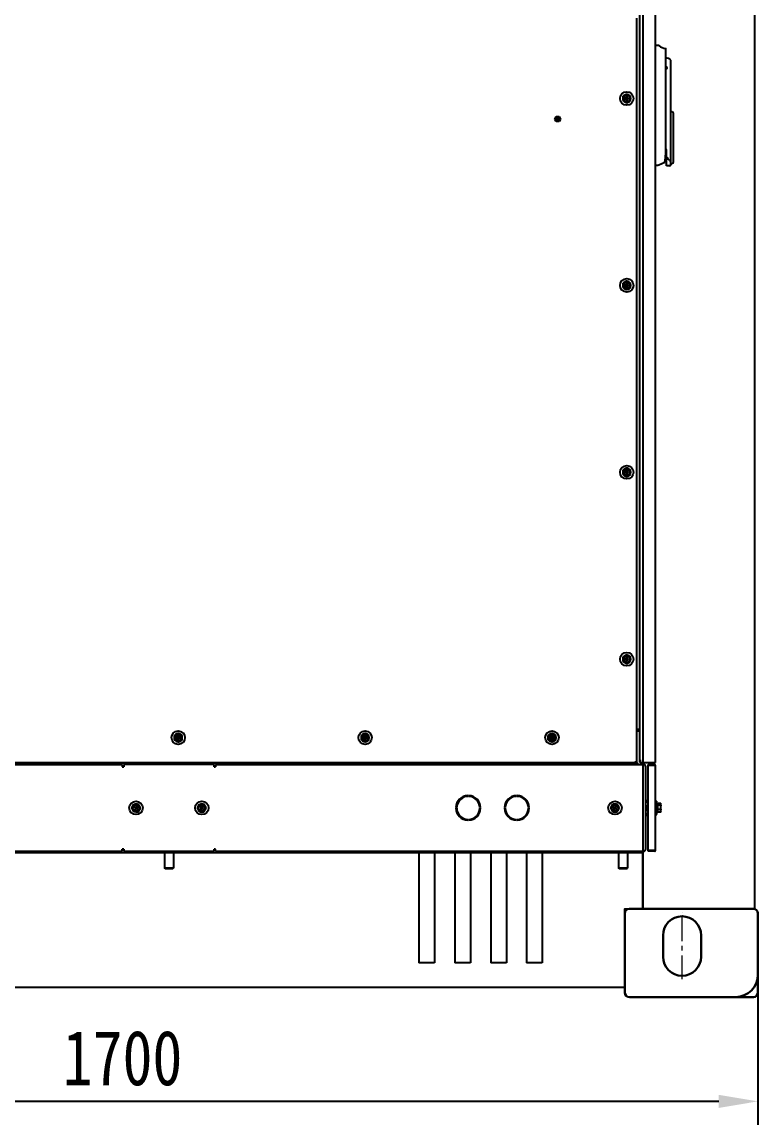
# Model space of a CAD drawing. Header units: millimetres. Extents: x 0 to 87554, y -20854 to 20404.
# Drawn here: x 23835 to 24819, y 13346 to 14821 of the extents above; entities that cross this region are included whole.
import ezdxf

# ---------------------------------------------------------------- set-up
doc = ezdxf.new("R2010")
doc.units = ezdxf.units.MM
doc.linetypes.add('CENTER', pattern=[50.8, 31.75, -6.35, 6.35, -6.35])
doc.layers.get('0').update_dxf_attribs({"lineweight": 15})
doc.layers.get('Defpoints').update_dxf_attribs({"lineweight": 15})
for name, color, linetype in [('2401-00198_NFH-M5-12_0', 7, 'Continuous'), ('2401-00332-S-M12-30HM_0', 7, 'Continuous'), ('2401-01144-S-M6-16HWM_0', 7, 'Continuous'), ('2403-00165_B-M5-1_0', 7, 'Continuous'), ('4212-KH001_041_0', 7, 'Continuous'), ('4212-KH011_041_0', 7, 'Continuous'), ('4212-L0877_0', 7, 'Continuous'), ('4215-12647_0', 7, 'Continuous'), ('4215-12653_3_0', 7, 'Continuous'), ('4215-12657_0', 7, 'Continuous'), ('4215-12661_1_0', 7, 'Continuous'), ('4215-17084_1_0', 7, 'Continuous'), ('4215-17086_1_0', 7, 'Continuous'), ('4215-17086_4_0', 7, 'Continuous'), ('8SJ_MS839_0210_0', 7, 'Continuous'), ('8SJ_MS867-9_0570_0', 7, 'Continuous'), ('CORNER_FITTING-1_041_0', 7, 'Continuous'), ('DT-240_0', 7, 'Continuous'), ('EM-S-M6-ZC_0', 7, 'Continuous'), ('MS840-1-F____-76922_0', 7, 'Continuous'), ('MS840-1-F____-80589_0', 7, 'Continuous')]:
    doc.layers.add(name, color=color, linetype=linetype)
for name, color, linetype, lineweight in [('AM_0', 7, 'Continuous', 30), ('AM_7N', 4, 'CENTER', 15), ('THICK', 7, 'Continuous', 0)]:
    doc.layers.add(name, color=color, linetype=linetype, lineweight=lineweight)
doc.styles.add('仿宋', font='', dxfattribs={"width": 0.8})
doc.styles.get('仿宋').set_extended_font_data('仿宋_gb2312')
doc.dimstyles.new('12倍', dxfattribs={"dimscale": 21, "dimtxt": 3.5, "dimasz": 2.5, "dimexe": 1.5, "dimexo": 0, "dimgap": 1, "dimtad": 1, "dimtoh": 1, "dimdsep": 46, "dimtxsty": '仿宋', "dimcen": 2.5, "dimdle": 5, "dimclrd": 4, "dimclre": 4, "dimclrt": 3, "dimadec": 0, "dimazin": 0, "dimtfac": 1, "dimtmove": 0, "dimatfit": 3, "dimfxl": 1, "dimtolj": 1, "dimarcsym": 0})

# ---------------------------------------------------------------- blocks, each defined once
blk = doc.blocks.new('*D140')
at = {"color": 4, "linetype": 'Continuous', "lineweight": -2, "transparency": 16777216}
for p, q in [((24819.3, 13575.9), (24819.3, 13345.8)), ((23119.3, 13529.9), (23119.3, 13345.8)), ((24766.8, 13377.3), (23171.8, 13377.3))]:
    blk.add_line(p, q, dxfattribs=at)
at = {"color": 4, "lineweight": -3, "transparency": 16777216}
for points in [[(23171.8, 13386), (23171.8, 13368.5), (23119.3, 13377.3)], [(24766.8, 13386), (24766.8, 13368.5), (24819.3, 13377.3)]]:
    blk.add_solid(points, dxfattribs=at)
at = {"layer": 'Defpoints', "color": 0, "lineweight": -3, "transparency": 16777216}
for p in [(24819.3, 13575.9), (23119.3, 13529.9), (23119.3, 13377.3)]:
    blk.add_point(p, dxfattribs=at)
at = {"color": 3, "lineweight": -3, "transparency": 16777216, "insert": (23969.3, 13435), "char_height": 73.5, "attachment_point": 5, "style": '仿宋'}
blk.add_mtext('\\A1;1700', dxfattribs=at)
blk = doc.blocks.new('gy7u88')
at = {"layer": '2401-00198_NFH-M5-12_0', "color": 107, "linetype": 'Continuous'}
for p, q in [((770.7, -1128.8), (772.5, -1125.6)), ((772.5, -1131.9), (770.7, -1128.8)), ((772.5, -1125.6), (776.2, -1125.6)), ((773.2, -1128.3), (772.5, -1128.3)), ((772.5, -1128.3), (772.5, -1128.4)), ((772.5, -1128.4), (773, -1128.4)), ((773, -1128.4), (772.5, -1128.8)), ((772.5, -1128.8), (772.5, -1128.9)), ((772.5, -1128.9), (772.5, -1129)), ((772.5, -1129), (772.5, -1129)), ((772.5, -1129), (772.5, -1129.1)), ((772.5, -1129.1), (772.6, -1129.2)), ((776.2, -1131.9), (772.5, -1131.9)), ((772.6, -1128.9), (773.2, -1128.4)), ((772.6, -1129), (772.6, -1128.9)), ((772.6, -1129.1), (772.6, -1129)), ((772.6, -1129), (772.6, -1129)), ((772.7, -1129.1), (772.6, -1129.1)), ((772.6, -1129.2), (772.8, -1129.3)), ((772.6, -1129.2), (772.6, -1129.2)), ((772.8, -1129.1), (772.7, -1129.1)), ((772.9, -1129.1), (772.8, -1129.1)), ((772.8, -1129.3), (772.9, -1129.3)), ((773, -1129.1), (772.9, -1129.1)), ((772.9, -1129.3), (773, -1129.2)), ((773.1, -1129), (773, -1129.1)), ((773, -1129.1), (773, -1129.1)), ((773, -1129.2), (773.1, -1129.2)), ((773.2, -1129), (773.1, -1129)), ((773.1, -1129.2), (773.2, -1129.1)), ((773.2, -1128.4), (773.2, -1128.3)), ((773.2, -1129.1), (773.2, -1129)), ((773.5, -1128.3), (773.4, -1128.3)), ((773.4, -1128.3), (773.4, -1129.3)), ((773.4, -1129.3), (773.5, -1129.3)), ((773.5, -1129.1), (773.5, -1128.3)), ((773.6, -1128.9), (773.5, -1129.1)), ((773.5, -1129.3), (773.6, -1129.1)), ((773.6, -1129.1), (773.6, -1128.9)), ((773.8, -1128.6), (773.8, -1128.6)), ((773.8, -1128.6), (773.9, -1128.8)), ((773.9, -1128.7), (773.8, -1128.6)), ((773.9, -1128.8), (773.8, -1128.9)), ((773.8, -1128.9), (773.9, -1128.8)), ((773.8, -1128.9), (773.8, -1128.9)), ((774, -1128.6), (773.9, -1128.6)), ((773.9, -1128.6), (773.9, -1128.7)), ((773.9, -1128.8), (773.9, -1129)), ((773.9, -1129), (774, -1129)), ((774.1, -1128.6), (774, -1128.7)), ((774, -1128.8), (774.1, -1128.6)), ((774, -1128.7), (774, -1128.6)), ((774, -1128.8), (774.1, -1128.9)), ((774.1, -1128.9), (774, -1128.8)), ((774, -1129), (774, -1128.8)), ((774.1, -1128.6), (774.1, -1128.6)), ((774.1, -1128.9), (774.1, -1128.9)), ((774.4, -1128.3), (774.3, -1128.4)), ((774.3, -1128.4), (774.3, -1128.5)), ((774.3, -1128.5), (774.3, -1128.6)), ((774.3, -1128.6), (774.3, -1128.7)), ((774.3, -1128.7), (774.4, -1128.8)), ((774.9, -1129.1), (774.3, -1129.1)), ((774.3, -1129.1), (774.3, -1129.3)), ((774.3, -1129.3), (775, -1129.3)), ((774.5, -1128.3), (774.4, -1128.3)), ((774.4, -1128.4), (774.5, -1128.4)), ((774.4, -1128.5), (774.4, -1128.4)), ((774.4, -1128.6), (774.4, -1128.5)), ((774.4, -1128.5), (774.4, -1128.5)), ((774.4, -1128.7), (774.4, -1128.6)), ((774.5, -1128.8), (774.4, -1128.7)), ((774.4, -1128.7), (774.4, -1128.7)), ((774.4, -1128.8), (774.5, -1128.9)), ((774.6, -1128.3), (774.5, -1128.3)), ((774.5, -1128.4), (774.6, -1128.4)), ((774.6, -1128.8), (774.5, -1128.8)), ((774.5, -1128.9), (774.6, -1128.9)), ((774.7, -1128.3), (774.6, -1128.3)), ((774.6, -1128.4), (774.7, -1128.4)), ((774.7, -1128.8), (774.6, -1128.8)), ((774.6, -1128.9), (774.7, -1128.9)), ((774.8, -1128.3), (774.7, -1128.3)), ((774.7, -1128.4), (774.8, -1128.4)), ((774.8, -1128.8), (774.7, -1128.8)), ((774.7, -1128.9), (774.8, -1128.9)), ((774.9, -1128.3), (774.8, -1128.3)), ((774.8, -1128.4), (774.8, -1128.4)), ((774.8, -1128.4), (774.9, -1128.5)), ((774.9, -1128.7), (774.8, -1128.8)), ((774.8, -1128.9), (774.9, -1128.8)), ((775, -1128.4), (774.9, -1128.3)), ((774.9, -1128.5), (775, -1128.5)), ((775, -1128.7), (774.9, -1128.7)), ((774.9, -1128.8), (774.9, -1129.1)), ((775, -1128.5), (775, -1128.4)), ((775, -1129.3), (775, -1128.7)), ((775.3, -1128.3), (775.2, -1128.3)), ((775.2, -1128.3), (775.2, -1129.3)), ((775.2, -1129.3), (775.4, -1129.3)), ((775.3, -1129), (775.3, -1128.3)), ((775.6, -1128.3), (775.3, -1129)), ((775.4, -1129.3), (775.7, -1128.4)), ((775.8, -1128.3), (775.6, -1128.3)), ((775.7, -1128.4), (776, -1129.3)), ((776, -1129), (775.8, -1128.3)), ((776.2, -1128.3), (776, -1128.3)), ((776, -1128.3), (776, -1129)), ((776, -1129.3), (776.2, -1129.3)), ((776.2, -1125.6), (778, -1128.8)), ((776.2, -1129.3), (776.2, -1128.3)), ((778, -1128.8), (776.2, -1131.9))]:
    blk.add_line(p, q, dxfattribs=at)
at = {"layer": '2401-00332-S-M12-30HM_0', "color": 107, "linetype": 'Continuous'}
for p, q in [((248.3, -2110.3), (248.3, -2130.7)), ((260.3, -2110.3), (260.3, -2130.7)), ((855.8, -2110.3), (855.8, -2130.7)), ((867.8, -2110.3), (867.8, -2130.7)), ((867.8, -2110.3), (867.8, -2130.7)), ((260.3, -2130.7), (248.3, -2130.7)), ((249.3, -2131.7), (248.3, -2130.7)), ((259.3, -2131.7), (249.3, -2131.7)), ((259.3, -2131.7), (260.3, -2130.7)), ((867.8, -2130.7), (855.8, -2130.7)), ((856.8, -2131.7), (855.8, -2130.7)), ((866.8, -2131.7), (856.8, -2131.7)), ((866.8, -2131.7), (866.7, -2131.7)), ((866.8, -2131.7), (867.8, -2130.7)), ((866.8, -2131.7), (867.8, -2130.7)), ((867.8, -2130.7), (867.8, -2130.7))]:
    blk.add_line(p, q, dxfattribs=at)
at = {"layer": '2401-01144-S-M6-16HWM_0', "color": 107, "linetype": 'Continuous'}
for p, q in [((861.8, -1098.4), (866.8, -1095.5)), ((861.8, -1104.2), (861.8, -1098.4)), ((861.8, -1104.2), (866.9, -1107)), ((865.8, -1100.8), (864.3, -1100.8)), ((864.3, -1100.8), (864.3, -1101.8)), ((864.3, -1101.8), (865.8, -1101.8)), ((867.3, -1098.7), (866.3, -1098.8)), ((866.3, -1098.8), (866.3, -1100.3)), ((866.3, -1102.3), (866.3, -1103.8)), ((866.3, -1103.8), (867.3, -1103.7)), ((866.8, -1095.5), (871.8, -1098.3)), ((866.9, -1107), (871.8, -1104.1)), ((867.3, -1100.2), (867.3, -1098.7)), ((867.3, -1103.7), (867.3, -1102.2)), ((869.3, -1100.7), (867.8, -1100.7)), ((867.8, -1101.7), (869.3, -1101.7)), ((869.3, -1101.7), (869.3, -1100.7)), ((871.8, -1104.1), (871.8, -1098.3)), ((861.8, -1348.4), (866.8, -1345.5)), ((861.8, -1354.2), (861.8, -1348.4)), ((861.8, -1354.2), (866.9, -1357)), ((865.8, -1350.8), (864.3, -1350.8)), ((864.3, -1350.8), (864.3, -1351.8)), ((864.3, -1351.8), (865.8, -1351.8)), ((867.3, -1348.7), (866.3, -1348.8)), ((866.3, -1348.8), (866.3, -1350.3)), ((866.3, -1352.3), (866.3, -1353.8)), ((866.3, -1353.8), (867.3, -1353.7)), ((866.8, -1345.5), (871.8, -1348.3)), ((866.9, -1357), (871.8, -1354.1)), ((867.3, -1350.2), (867.3, -1348.7)), ((867.3, -1353.7), (867.3, -1352.2)), ((869.3, -1350.7), (867.8, -1350.7)), ((867.8, -1351.7), (869.3, -1351.7)), ((869.3, -1351.7), (869.3, -1350.7)), ((871.8, -1354.1), (871.8, -1348.3)), ((861.8, -1598.4), (866.8, -1595.5)), ((861.8, -1604.2), (861.8, -1598.4)), ((861.8, -1604.2), (866.9, -1607)), ((865.8, -1600.8), (864.3, -1600.8)), ((864.3, -1600.8), (864.3, -1601.8)), ((864.3, -1601.8), (865.8, -1601.8)), ((867.3, -1598.7), (866.3, -1598.8)), ((866.3, -1598.8), (866.3, -1600.3)), ((866.3, -1602.3), (866.3, -1603.8)), ((866.3, -1603.8), (867.3, -1603.7)), ((866.8, -1595.5), (871.8, -1598.3)), ((866.9, -1607), (871.8, -1604.1)), ((867.3, -1600.2), (867.3, -1598.7)), ((867.3, -1603.7), (867.3, -1602.2)), ((869.3, -1600.7), (867.8, -1600.7)), ((867.8, -1601.7), (869.3, -1601.7)), ((869.3, -1601.7), (869.3, -1600.7)), ((871.8, -1604.1), (871.8, -1598.3)), ((861.8, -1848.4), (866.8, -1845.5)), ((861.8, -1854.2), (861.8, -1848.4)), ((861.8, -1854.2), (866.9, -1857)), ((865.8, -1850.8), (864.3, -1850.8)), ((864.3, -1850.8), (864.3, -1851.8)), ((864.3, -1851.8), (865.8, -1851.8)), ((867.3, -1848.7), (866.3, -1848.8)), ((866.3, -1848.8), (866.3, -1850.3)), ((866.3, -1852.3), (866.3, -1853.8)), ((866.3, -1853.8), (867.3, -1853.7)), ((866.8, -1845.5), (871.8, -1848.3)), ((866.9, -1857), (871.8, -1854.1)), ((867.3, -1850.2), (867.3, -1848.7)), ((867.3, -1853.7), (867.3, -1852.2)), ((869.3, -1850.7), (867.8, -1850.7)), ((867.8, -1851.7), (869.3, -1851.7)), ((869.3, -1851.7), (869.3, -1850.7)), ((871.8, -1854.1), (871.8, -1848.3)), ((261.8, -1953.4), (266.8, -1950.5)), ((261.8, -1959.2), (261.8, -1953.4)), ((261.8, -1959.2), (266.9, -1962)), ((265.8, -1955.8), (264.3, -1955.8)), ((264.3, -1955.8), (264.3, -1956.8)), ((264.3, -1956.8), (265.8, -1956.8)), ((267.3, -1953.7), (266.3, -1953.8)), ((266.3, -1953.8), (266.3, -1955.3)), ((266.3, -1957.3), (266.3, -1958.8)), ((266.3, -1958.8), (267.3, -1958.7)), ((266.8, -1950.5), (271.8, -1953.3)), ((266.9, -1962), (271.8, -1959.1)), ((267.3, -1955.2), (267.3, -1953.7)), ((267.3, -1958.7), (267.3, -1957.2)), ((269.3, -1955.7), (267.8, -1955.7)), ((267.8, -1956.7), (269.3, -1956.7)), ((269.3, -1956.7), (269.3, -1955.7)), ((271.8, -1959.1), (271.8, -1953.3)), ((511.8, -1953.4), (516.8, -1950.5)), ((511.8, -1959.2), (511.8, -1953.4)), ((511.8, -1959.2), (516.9, -1962)), ((515.8, -1955.8), (514.3, -1955.8)), ((514.3, -1955.8), (514.3, -1956.8)), ((514.3, -1956.8), (515.8, -1956.8)), ((517.3, -1953.7), (516.3, -1953.8)), ((516.3, -1953.8), (516.3, -1955.3)), ((516.3, -1957.3), (516.3, -1958.8)), ((516.3, -1958.8), (517.3, -1958.7)), ((516.8, -1950.5), (521.8, -1953.3)), ((516.9, -1962), (521.8, -1959.1)), ((517.3, -1955.2), (517.3, -1953.7)), ((517.3, -1958.7), (517.3, -1957.2)), ((519.3, -1955.7), (517.8, -1955.7)), ((517.8, -1956.7), (519.3, -1956.7)), ((519.3, -1956.7), (519.3, -1955.7)), ((521.8, -1959.1), (521.8, -1953.3)), ((761.8, -1953.4), (766.8, -1950.5)), ((761.8, -1959.2), (761.8, -1953.4)), ((761.8, -1959.2), (766.9, -1962)), ((765.8, -1955.8), (764.3, -1955.8)), ((764.3, -1955.8), (764.3, -1956.8)), ((764.3, -1956.8), (765.8, -1956.8)), ((767.3, -1953.7), (766.3, -1953.8)), ((766.3, -1953.8), (766.3, -1955.3)), ((766.3, -1957.3), (766.3, -1958.8)), ((766.3, -1958.8), (767.3, -1958.7)), ((766.8, -1950.5), (771.8, -1953.3)), ((766.9, -1962), (771.8, -1959.1)), ((767.3, -1955.2), (767.3, -1953.7)), ((767.3, -1958.7), (767.3, -1957.2)), ((769.3, -1955.7), (767.8, -1955.7)), ((767.8, -1956.7), (769.3, -1956.7)), ((769.3, -1956.7), (769.3, -1955.7)), ((771.8, -1959.1), (771.8, -1953.3)), ((204.5, -2050.1), (207.5, -2045.2)), ((207.3, -2055.2), (204.5, -2050.1)), ((207.5, -2045.2), (213.3, -2045.3)), ((208.4, -2048.5), (207.9, -2049.4)), ((207.9, -2049.4), (209.2, -2050.2)), ((209.7, -2049.3), (208.4, -2048.5)), ((211.2, -2047.9), (210.4, -2049.1)), ((212, -2048.4), (211.2, -2047.9)), ((211.3, -2049.7), (212, -2048.4)), ((212.7, -2051.1), (211.4, -2050.3)), ((213.1, -2055.3), (216.1, -2050.4)), ((216.1, -2050.4), (213.3, -2045.3)), ((292.5, -2050.3), (295.4, -2045.3)), ((295.4, -2055.3), (292.5, -2050.3)), ((295.4, -2045.3), (301.2, -2045.3)), ((296.4, -2048.6), (295.9, -2049.4)), ((295.9, -2049.4), (297.2, -2050.2)), ((297.7, -2049.3), (296.4, -2048.6)), ((299.1, -2047.8), (298.4, -2049.1)), ((300, -2048.3), (299.1, -2047.8)), ((299.3, -2049.6), (300, -2048.3)), ((300.7, -2051.1), (299.4, -2050.3)), ((304.1, -2050.3), (301.2, -2045.3)), ((301.2, -2055.3), (304.1, -2050.3)), ((845.3, -2050.3), (848.2, -2045.3)), ((848.2, -2055.3), (845.3, -2050.3)), ((848.2, -2045.3), (854, -2045.3)), ((849.2, -2048.6), (848.7, -2049.4)), ((848.7, -2049.4), (850, -2050.2)), ((850.5, -2049.3), (849.2, -2048.6)), ((851.9, -2047.8), (851.1, -2049.1)), ((852.8, -2048.3), (851.9, -2047.8)), ((852, -2049.6), (852.8, -2048.3)), ((853.5, -2051.1), (852.2, -2050.3)), ((856.8, -2050.3), (854, -2045.3)), ((854, -2055.3), (856.8, -2050.3)), ((892.5, -2047.5), (892.7, -2047.3)), ((892.5, -2053.1), (892.5, -2047.5)), ((892.7, -2047.3), (895.3, -2047.3)), ((892.7, -2053.3), (892.7, -2047.3)), ((905.3, -2041.3), (906.9, -2041.3)), ((906.9, -2059.3), (906.9, -2041.3)), ((906.9, -2044.9), (908.5, -2044.9)), ((908.5, -2055.7), (908.5, -2044.8)), ((912.2, -2044.5), (908.8, -2044.5)), ((912.2, -2046.8), (908.8, -2046.8)), ((912.5, -2055.7), (912.5, -2044.8)), ((207.3, -2055.2), (213.1, -2055.3)), ((209.4, -2050.9), (208.6, -2052.1)), ((208.6, -2052.1), (209.5, -2052.7)), ((209.5, -2052.7), (210.2, -2051.4)), ((210.9, -2051.2), (212.2, -2052)), ((212.2, -2052), (212.7, -2051.1)), ((295.4, -2055.3), (301.2, -2055.3)), ((297.4, -2050.9), (296.6, -2052.2)), ((296.6, -2052.2), (297.5, -2052.7)), ((297.5, -2052.7), (298.3, -2051.4)), ((298.9, -2051.2), (300.2, -2051.9)), ((300.2, -2051.9), (300.7, -2051.1)), ((848.2, -2055.3), (854, -2055.3)), ((850.1, -2050.9), (849.4, -2052.2)), ((849.4, -2052.2), (850.3, -2052.7)), ((850.3, -2052.7), (851, -2051.4)), ((851.7, -2051.2), (853, -2051.9)), ((853, -2051.9), (853.5, -2051.1)), ((892.5, -2053.1), (892.7, -2053.3)), ((892.7, -2053.3), (895.3, -2053.3)), ((905.3, -2059.3), (906.9, -2059.3)), ((906.9, -2055.6), (908.5, -2055.6)), ((912.2, -2052.6), (908.8, -2052.6)), ((912.2, -2056), (908.8, -2056))]:
    blk.add_line(p, q, dxfattribs=at)
for centre, radius in [((866.8, -1101.3), 9), ((866.8, -1101.3), 4.25), ((866.8, -1351.3), 9), ((866.8, -1351.3), 4.25), ((866.8, -1601.3), 9), ((866.8, -1601.3), 4.25), ((866.8, -1851.3), 9), ((866.8, -1851.3), 4.25), ((266.8, -1956.3), 9), ((516.8, -1956.3), 9), ((766.8, -1956.3), 9), ((266.8, -1956.3), 4.25), ((516.8, -1956.3), 4.25), ((766.8, -1956.3), 4.25), ((210.3, -2050.3), 9), ((210.3, -2050.3), 4.25), ((298.3, -2050.3), 9), ((298.3, -2050.3), 4.25), ((851.1, -2050.3), 9), ((851.1, -2050.3), 4.25)]:
    blk.add_circle(centre, radius, dxfattribs=at)
for centre, radius, start, end in [((866.8, -1101.3), 5.35, 159.6691, 201.3485), ((866.8, -1101.3), 5.47, 144.5164, 156.5013), ((866.8, -1101.3), 5.47, 204.5164, 216.5013), ((866.8, -1101.3), 5.35, 99.6691, 141.3485), ((866.8, -1101.3), 5.35, 219.6691, 261.3485), ((865.8, -1100.3), 0.5, 270.5088, 0.5088), ((865.8, -1102.3), 0.5, 0.5088, 90.5088), ((866.8, -1101.3), 5.47, 84.5164, 96.5013), ((867.8, -1100.2), 0.5, 180.5088, 270.5088), ((867.8, -1102.2), 0.5, 90.5088, 180.5088), ((866.8, -1101.3), 5.35, 39.6691, 81.3485), ((866.8, -1101.3), 5.35, 279.6691, 321.3485), ((866.8, -1101.3), 5.47, 24.5164, 36.5013), ((866.8, -1101.3), 5.47, 324.5164, 336.5013), ((866.8, -1101.3), 5.35, 339.6691, 21.3485), ((866.8, -1101.3), 5.47, 264.5164, 276.5013), ((866.8, -1351.3), 5.35, 159.6691, 201.3485), ((866.8, -1351.3), 5.47, 144.5164, 156.5013), ((866.8, -1351.3), 5.47, 204.5164, 216.5013), ((866.8, -1351.3), 5.35, 99.6691, 141.3485), ((866.8, -1351.3), 5.35, 219.6691, 261.3485), ((865.8, -1350.3), 0.5, 270.5088, 0.5088), ((865.8, -1352.3), 0.5, 0.5088, 90.5088), ((866.8, -1351.3), 5.47, 84.5164, 96.5013), ((866.8, -1351.3), 5.47, 264.5164, 276.5013), ((867.8, -1350.2), 0.5, 180.5088, 270.5088), ((867.8, -1352.2), 0.5, 90.5088, 180.5088), ((866.8, -1351.3), 5.35, 39.6691, 81.3485), ((866.8, -1351.3), 5.35, 279.6691, 321.3485), ((866.8, -1351.3), 5.47, 24.5164, 36.5013), ((866.8, -1351.3), 5.47, 324.5164, 336.5013), ((866.8, -1351.3), 5.35, 339.6691, 21.3485), ((866.8, -1601.3), 5.35, 159.6691, 201.3485), ((866.8, -1601.3), 5.47, 144.5164, 156.5013), ((866.8, -1601.3), 5.47, 204.5164, 216.5013), ((866.8, -1601.3), 5.35, 99.6691, 141.3485), ((866.8, -1601.3), 5.35, 219.6691, 261.3485), ((865.8, -1600.3), 0.5, 270.5088, 0.5088), ((865.8, -1602.3), 0.5, 0.5088, 90.5088), ((866.8, -1601.3), 5.47, 84.5164, 96.5013), ((866.8, -1601.3), 5.47, 264.5164, 276.5013), ((867.8, -1600.2), 0.5, 180.5088, 270.5088), ((867.8, -1602.2), 0.5, 90.5088, 180.5088), ((866.8, -1601.3), 5.35, 39.6691, 81.3485), ((866.8, -1601.3), 5.35, 279.6691, 321.3485), ((866.8, -1601.3), 5.47, 24.5164, 36.5013), ((866.8, -1601.3), 5.47, 324.5164, 336.5013), ((866.8, -1601.3), 5.35, 339.6691, 21.3485), ((866.8, -1851.3), 5.35, 159.6691, 201.3485), ((866.8, -1851.3), 5.47, 144.5164, 156.5013), ((866.8, -1851.3), 5.47, 204.5164, 216.5013), ((866.8, -1851.3), 5.35, 99.6691, 141.3485), ((866.8, -1851.3), 5.35, 219.6691, 261.3485), ((865.8, -1850.3), 0.5, 270.5088, 0.5088), ((865.8, -1852.3), 0.5, 0.5088, 90.5088), ((866.8, -1851.3), 5.47, 84.5164, 96.5013), ((866.8, -1851.3), 5.47, 264.5164, 276.5013), ((867.8, -1850.2), 0.5, 180.5088, 270.5088), ((867.8, -1852.2), 0.5, 90.5088, 180.5088), ((866.8, -1851.3), 5.35, 39.6691, 81.3485), ((866.8, -1851.3), 5.35, 279.6691, 321.3485), ((866.8, -1851.3), 5.47, 24.5164, 36.5013), ((866.8, -1851.3), 5.47, 324.5164, 336.5013), ((866.8, -1851.3), 5.35, 339.6691, 21.3485), ((266.8, -1956.3), 5.35, 159.6691, 201.3485), ((266.8, -1956.3), 5.47, 144.5164, 156.5013), ((266.8, -1956.3), 5.47, 204.5164, 216.5013), ((266.8, -1956.3), 5.35, 99.6691, 141.3485), ((266.8, -1956.3), 5.35, 219.6691, 261.3485), ((265.8, -1955.3), 0.5, 270.5088, 0.5088), ((265.8, -1957.3), 0.5, 0.5088, 90.5088), ((266.8, -1956.3), 5.47, 84.5164, 96.5013), ((266.8, -1956.3), 5.47, 264.5164, 276.5013), ((267.8, -1955.2), 0.5, 180.5088, 270.5088), ((267.8, -1957.2), 0.5, 90.5088, 180.5088), ((266.8, -1956.3), 5.35, 39.6691, 81.3485), ((266.8, -1956.3), 5.35, 279.6691, 321.3485), ((266.8, -1956.3), 5.47, 24.5164, 36.5013), ((266.8, -1956.3), 5.47, 324.5164, 336.5013), ((266.8, -1956.3), 5.35, 339.6691, 21.3485), ((516.8, -1956.3), 5.35, 159.6691, 201.3485), ((516.8, -1956.3), 5.47, 144.5164, 156.5013), ((516.8, -1956.3), 5.47, 204.5164, 216.5013), ((516.8, -1956.3), 5.35, 99.6691, 141.3485), ((516.8, -1956.3), 5.35, 219.6691, 261.3485), ((515.8, -1955.3), 0.5, 270.5088, 0.5088), ((515.8, -1957.3), 0.5, 0.5088, 90.5088), ((516.8, -1956.3), 5.47, 84.5164, 96.5013), ((516.8, -1956.3), 5.47, 264.5164, 276.5013), ((517.8, -1955.2), 0.5, 180.5088, 270.5088), ((517.8, -1957.2), 0.5, 90.5088, 180.5088), ((516.8, -1956.3), 5.35, 39.6691, 81.3485), ((516.8, -1956.3), 5.35, 279.6691, 321.3485), ((516.8, -1956.3), 5.47, 24.5164, 36.5013), ((516.8, -1956.3), 5.47, 324.5164, 336.5013), ((516.8, -1956.3), 5.35, 339.6691, 21.3485), ((766.8, -1956.3), 5.35, 159.6691, 201.3485), ((766.8, -1956.3), 5.47, 144.5164, 156.5013), ((766.8, -1956.3), 5.47, 204.5164, 216.5013), ((766.8, -1956.3), 5.35, 99.6691, 141.3485), ((766.8, -1956.3), 5.35, 219.6691, 261.3485), ((765.8, -1955.3), 0.5, 270.5088, 0.5088), ((765.8, -1957.3), 0.5, 0.5088, 90.5088), ((766.8, -1956.3), 5.47, 84.5164, 96.5013), ((766.8, -1956.3), 5.47, 264.5164, 276.5013), ((767.8, -1955.2), 0.5, 180.5088, 270.5088), ((767.8, -1957.2), 0.5, 90.5088, 180.5088), ((766.8, -1956.3), 5.35, 39.6691, 81.3485), ((766.8, -1956.3), 5.35, 279.6691, 321.3485), ((766.8, -1956.3), 5.47, 24.5164, 36.5013), ((766.8, -1956.3), 5.47, 324.5164, 336.5013), ((766.8, -1956.3), 5.35, 339.6691, 21.3485), ((210.3, -2050.3), 5.47, 172.9895, 184.9744), ((210.3, -2050.3), 5.35, 128.1423, 169.8217), ((210.3, -2050.3), 5.47, 112.9895, 124.9744), ((210.3, -2050.3), 5.35, 68.1423, 109.8217), ((208.9, -2050.6), 0.5, 328.982, 58.982), ((210, -2048.9), 0.5, 238.982, 328.982), ((211.7, -2049.9), 0.5, 148.982, 238.982), ((210.3, -2050.3), 5.47, 52.9895, 64.9744), ((210.3, -2050.3), 5.35, 8.1423, 49.8217), ((210.3, -2050.3), 5.47, 352.9895, 4.9744), ((298.3, -2050.3), 5.47, 174.0022, 185.987), ((298.3, -2050.3), 5.35, 129.1549, 170.8343), ((298.3, -2050.3), 5.47, 114.0022, 125.987), ((298.3, -2050.3), 5.35, 69.1549, 110.8343), ((297, -2050.6), 0.5, 329.9946, 59.9946), ((298, -2048.9), 0.5, 239.9946, 329.9946), ((299.7, -2049.9), 0.5, 149.9946, 239.9946), ((298.3, -2050.3), 5.47, 54.0022, 65.987), ((298.3, -2050.3), 5.35, 9.1549, 50.8343), ((298.3, -2050.3), 5.47, 354.0022, 5.987), ((851.1, -2050.3), 5.47, 174.0022, 185.987), ((851.1, -2050.3), 5.35, 129.1549, 170.8343), ((851.1, -2050.3), 5.47, 114.0022, 125.987), ((851.1, -2050.3), 5.35, 69.1549, 110.8343), ((849.7, -2050.6), 0.5, 329.9946, 59.9946), ((850.7, -2048.9), 0.5, 239.9946, 329.9946), ((852.4, -2049.9), 0.5, 149.9946, 239.9946), ((851.1, -2050.3), 5.47, 54.0022, 65.987), ((851.1, -2050.3), 5.35, 9.1549, 50.8343), ((851.1, -2050.3), 5.47, 354.0022, 5.987), ((210.3, -2050.3), 5.35, 188.1423, 229.8217), ((210.3, -2050.3), 5.47, 232.9895, 244.9744), ((210.3, -2050.3), 5.35, 248.1423, 289.8217), ((210.7, -2051.6), 0.5, 58.982, 148.982), ((210.3, -2050.3), 5.47, 292.9895, 304.9744), ((210.3, -2050.3), 5.35, 308.1423, 349.8217), ((298.3, -2050.3), 5.35, 189.1549, 230.8343), ((298.3, -2050.3), 5.47, 234.0022, 245.987), ((298.3, -2050.3), 5.35, 249.1549, 290.8343), ((298.7, -2051.6), 0.5, 59.9946, 149.9946), ((298.3, -2050.3), 5.47, 294.0022, 305.987), ((298.3, -2050.3), 5.35, 309.1549, 350.8343), ((851.1, -2050.3), 5.35, 189.1549, 230.8343), ((851.1, -2050.3), 5.47, 234.0022, 245.987), ((851.1, -2050.3), 5.35, 249.1549, 290.8343), ((851.4, -2051.6), 0.5, 59.9946, 149.9946), ((851.1, -2050.3), 5.47, 294.0022, 305.987), ((851.1, -2050.3), 5.35, 309.1549, 350.8343)]:
    blk.add_arc(centre, radius, start, end, dxfattribs=at)
for points in [[(908.8, -2044.5), (908.7, -2044.6), (908.6, -2044.7), (908.5, -2044.8)], [(908.5, -2046.6), (908.6, -2046.7), (908.7, -2046.8), (908.8, -2046.8)], [(908.8, -2046.8), (908.7, -2047.1), (908.6, -2047.3), (908.5, -2047.5)], [(912.2, -2044.5), (912.3, -2044.6), (912.4, -2044.7), (912.5, -2044.8)], [(912.5, -2046.6), (912.4, -2046.7), (912.3, -2046.8), (912.2, -2046.8)], [(912.2, -2046.8), (912.3, -2047.1), (912.4, -2047.3), (912.5, -2047.5)], [(908.5, -2051.9), (908.6, -2052.2), (908.7, -2052.4), (908.8, -2052.6)], [(908.8, -2052.6), (908.7, -2052.7), (908.6, -2052.8), (908.5, -2053)], [(908.5, -2055.6), (908.6, -2055.7), (908.7, -2055.9), (908.8, -2056)], [(908.8, -2056), (908.7, -2055.9), (908.6, -2055.8), (908.5, -2055.7)], [(912.5, -2051.9), (912.4, -2052.2), (912.3, -2052.4), (912.2, -2052.6)], [(912.2, -2052.6), (912.3, -2052.7), (912.4, -2052.8), (912.5, -2053)], [(912.5, -2055.6), (912.4, -2055.7), (912.3, -2055.9), (912.2, -2056)], [(912.2, -2056), (912.3, -2055.9), (912.4, -2055.8), (912.5, -2055.7)]]:
    blk.add_open_spline(points, degree=3, dxfattribs=at)
at = {"layer": '2403-00165_B-M5-1_0', "color": 107, "linetype": 'Continuous'}
for p, q in [((567.6, -1990.3), (567.6, -1992.3)), ((573.6, -1990.3), (573.6, -1992.3))]:
    blk.add_line(p, q, dxfattribs=at)
at = {"layer": '4212-KH001_041_0', "color": 107, "linetype": 'Continuous'}
for p, q in [((884.3, -1946.3), (879.8, -1946.3)), ((884.3, -1947.8), (879.8, -1947.8))]:
    blk.add_line(p, q, dxfattribs=at)
at = {"layer": '4212-KH011_041_0', "color": 107, "linetype": 'Continuous'}
blk.add_line((879.8, -1944.8), (884.3, -1944.8), dxfattribs=at)
at = {"layer": '4212-L0877_0', "color": 107, "linetype": 'Continuous'}
for p, q in [((199.3, -1990.3), (-253.2, -1990.3)), ((761.8, -1990.3), (309.3, -1990.3)), ((855.8, -1990.3), (855.8, -1989.3))]:
    blk.add_line(p, q, dxfattribs=at)
at = {"layer": '4215-12647_0', "color": 107, "linetype": 'Continuous'}
for p, q in [((-380.7, -1992.3), (191.8, -1992.3)), ((191.8, -1992.3), (191.8, -1995.3)), ((191.8, -1995.3), (193.8, -1995.3)), ((314.8, -1992.3), (193.8, -1992.3)), ((193.8, -1992.3), (193.8, -1995.3)), ((314.8, -1995.3), (314.8, -1992.3)), ((314.8, -1995.3), (316.8, -1995.3)), ((316.8, -1992.3), (889.3, -1992.3)), ((316.8, -1992.3), (316.8, -1995.3)), ((757.3, -1993.3), (757.3, -1992.3)), ((892.3, -2105.3), (892.3, -1995.3)), ((654.3, -2034.8), (654.3, -2033.8)), ((655.3, -2033.8), (655.3, -2034.8)), ((719.3, -2034.8), (719.3, -2033.8)), ((720.3, -2033.8), (720.3, -2034.8)), ((638.3, -2049.8), (639.3, -2049.8)), ((670.3, -2049.8), (671.3, -2049.8)), ((703.3, -2049.8), (704.3, -2049.8)), ((735.3, -2049.8), (736.3, -2049.8)), ((639.3, -2050.8), (638.3, -2050.8)), ((671.3, -2050.8), (670.3, -2050.8)), ((704.3, -2050.8), (703.3, -2050.8)), ((736.3, -2050.8), (735.3, -2050.8)), ((654.3, -2066.7), (654.3, -2065.7)), ((655.3, -2065.7), (655.3, -2066.7)), ((719.3, -2066.7), (719.3, -2065.7)), ((720.3, -2065.7), (720.3, -2066.7)), ((-380.7, -2108.3), (191.8, -2108.3)), ((193.8, -2105.3), (191.8, -2105.3)), ((191.8, -2108.3), (191.8, -2105.3)), ((193.8, -2105.3), (193.8, -2108.3)), ((193.8, -2108.3), (314.8, -2108.3)), ((316.8, -2105.3), (314.8, -2105.3)), ((314.8, -2108.3), (314.8, -2105.3)), ((316.8, -2108.3), (316.8, -2105.3)), ((316.8, -2108.3), (889.3, -2108.3)), ((757.3, -2107.3), (757.3, -2108.3))]:
    blk.add_line(p, q, dxfattribs=at)
for centre, radius, start, end in [((889.3, -1995.3), 3, 0, 90), ((654.8, -2050.3), 16.5, 91.7365, 178.2635), ((654.8, -2050.3), 15.5, 91.8486, 178.1514), ((654.8, -2050.3), 16.5, 1.7365, 88.2635), ((654.8, -2050.3), 15.5, 1.8486, 88.1514), ((719.8, -2050.3), 16.5, 91.7365, 178.2635), ((719.8, -2050.3), 15.5, 91.8486, 178.1514), ((719.8, -2050.3), 16.5, 1.7365, 88.2635), ((719.8, -2050.3), 15.5, 1.8486, 88.1514), ((654.8, -2050.3), 16.5, 181.7365, 268.2635), ((654.8, -2050.3), 15.5, 181.8486, 268.1514), ((654.8, -2050.3), 16.5, 271.7365, 358.2635), ((654.8, -2050.3), 15.5, 271.8486, 358.1514), ((719.8, -2050.3), 16.5, 181.7365, 268.2635), ((719.8, -2050.3), 15.5, 181.8486, 268.1514), ((719.8, -2050.3), 16.5, 271.7365, 358.2635), ((719.8, -2050.3), 15.5, 271.8486, 358.1514), ((889.3, -2105.3), 3, 270, 0)]:
    blk.add_arc(centre, radius, start, end, dxfattribs=at)
at = {"layer": '4215-12653_3_0', "color": 107, "linetype": 'Continuous'}
for p, q in [((879.8, -993.8), (879.8, -1989.3)), ((-371.2, -1989.3), (879.8, -1989.3)), ((878.4, -1987.9), (878.4, -1989.3))]:
    blk.add_line(p, q, dxfattribs=at)
blk.add_circle((774.3, -1128.8), 2.5, dxfattribs=at)
at = {"layer": '4215-12657_0', "color": 107, "linetype": 'Continuous'}
for p, q in [((895.3, -1992.3), (904.3, -1992.3)), ((895.3, -2108.3), (895.3, -1992.3)), ((895.3, -1993.3), (904.3, -1993.3)), ((904.3, -1992.3), (904.3, -1993.3)), ((904.3, -1993.3), (905.3, -1993.3)), ((905.3, -2107.3), (905.3, -1993.3)), ((904.3, -2107.3), (895.3, -2107.3)), ((904.3, -2108.3), (895.3, -2108.3)), ((904.3, -2107.3), (905.3, -2107.3)), ((904.3, -2108.3), (904.3, -2107.3))]:
    blk.add_line(p, q, dxfattribs=at)
for centre, start, end in [((904.3, -1993.3), 0, 90), ((904.3, -2107.3), 270, 0)]:
    blk.add_arc(centre, 1, start, end, dxfattribs=at)
at = {"layer": '4215-12661_1_0', "color": 107, "linetype": 'Continuous'}
for p, q in [((905.3, -1989.3), (905.3, 23.7)), ((884.3, -1989.3), (884.3, -8.3)), ((886, -1987.1), (884.3, -1987.1)), ((884.3, -1989.3), (905.3, -1989.3))]:
    blk.add_line(p, q, dxfattribs=at)
at = {"layer": '4215-17084_1_0', "color": 107, "linetype": 'Continuous'}
for p, q in [((199.3, -1990.3), (309.3, -1990.3)), ((199.3, -1992.3), (199.3, -1990.3)), ((309.3, -1992.3), (309.3, -1990.3)), ((199.3, -2108.3), (199.3, -2110.3)), ((309.3, -2108.3), (309.3, -2110.3)), ((309.3, -2110.3), (199.3, -2110.3))]:
    blk.add_line(p, q, dxfattribs=at)
at = {"layer": '4215-17086_1_0', "color": 107, "linetype": 'Continuous'}
for p, q in [((761.8, -1990.3), (881.8, -1990.3)), ((761.8, -1992.3), (761.8, -1990.3)), ((881.8, -1992.3), (881.8, -1990.3)), ((761.8, -2108.3), (761.8, -2110.3)), ((881.8, -2108.3), (881.8, -2110.3)), ((881.8, -2110.3), (761.8, -2110.3))]:
    blk.add_line(p, q, dxfattribs=at)
at = {"layer": '4215-17086_4_0', "color": 107, "linetype": 'Continuous'}
for p, q in [((892.3, -2040.3), (895.3, -2040.3)), ((892.3, -2042.3), (895.3, -2042.3)), ((895.3, -2058.3), (892.3, -2058.3)), ((895.3, -2060.3), (892.3, -2060.3))]:
    blk.add_line(p, q, dxfattribs=at)
at = {"layer": '8SJ_MS839_0210_0', "color": 107, "linetype": 'Continuous'}
for p, q in [((925.7, -1118.8), (927.2, -1118.8)), ((929.2, -1186.6), (929.2, -1120.8)), ((925.7, -1188.6), (927.2, -1188.6))]:
    blk.add_line(p, q, dxfattribs=at)
for centre, start, end in [((927.2, -1120.8), 0, 90), ((927.2, -1186.6), 270, 0)]:
    blk.add_arc(centre, 2, start, end, dxfattribs=at)
at = {"layer": '8SJ_MS867-9_0570_0', "color": 107, "linetype": 'Continuous'}
for p, q in [((919.4, -1061.8), (919.3, -1061.7)), ((919.5, -1058.7), (919.5, -1058.8)), ((919.5, -1061.7), (919.5, -1061.8)), ((919.6, -1058.8), (919.6, -1058.8)), ((919.6, -1061.7), (919.6, -1061.7)), ((919.8, -1058.8), (919.8, -1058.9)), ((919.8, -1058.9), (919.9, -1058.9)), ((919.9, -1061.6), (919.8, -1061.6)), ((919.8, -1061.6), (919.8, -1061.7)), ((920, -1058.9), (920, -1059)), ((920, -1061.5), (920, -1061.6)), ((920.1, -1059), (920.1, -1059)), ((920.1, -1061.5), (920.1, -1061.5)), ((920.2, -1059.1), (920.2, -1059.1)), ((920.2, -1061.4), (920.2, -1061.4)), ((920.3, -1059.2), (920.3, -1059.2)), ((920.3, -1061.3), (920.3, -1061.3)), ((920.4, -1059.3), (920.4, -1059.3)), ((920.4, -1059.4), (920.5, -1059.4)), ((920.4, -1061.2), (920.4, -1061.2)), ((920.6, -1059.5), (920.5, -1059.6)), ((920.5, -1061.1), (920.5, -1061.1)), ((920.6, -1059.6), (920.6, -1059.6)), ((920.6, -1060.9), (920.6, -1060.9)), ((920.6, -1060.9), (920.6, -1061)), ((920.7, -1059.8), (920.7, -1059.8)), ((920.7, -1059.9), (920.7, -1059.9)), ((920.7, -1060.1), (920.8, -1060.2)), ((920.7, -1060.1), (920.7, -1060.1)), ((920.8, -1060.3), (920.7, -1060.3)), ((920.7, -1060.4), (920.8, -1060.4)), ((920.7, -1060.6), (920.7, -1060.6)), ((920.7, -1060.7), (920.7, -1060.7))]:
    blk.add_line(p, q, dxfattribs=at)
for radius, start, end in [(1, 275.7412, 84.2483), (1.5, 76.2098, 78.8504), (1.5, 281.9241, 284.5647), (1.5, 65.9241, 68.5647), (1.5, 292.2098, 294.8504), (1.5, 55.6384, 58.279), (1.5, 302.4955, 305.1361), (1.5, 45.3527, 47.9933), (1.5, 312.7812, 315.4218), (1.5, 35.0669, 37.7076), (1.5, 323.0669, 325.7076), (1.5, 24.7812, 27.4218), (1.5, 333.3527, 335.9933), (1.5, 14.4955, 17.1361), (1.5, 4.2098, 6.8504), (1.5, 353.9241, 356.5647), (1.5, 343.6384, 346.279)]:
    blk.add_arc((919.2, -1060.3), radius, start, end, dxfattribs=at)
at = {"layer": 'CORNER_FITTING-1_041_0', "color": 107, "linetype": 'Continuous'}
for p, q in [((856.8, -1989.3), (856.8, -1990.3)), ((859.3, -1989.3), (859.3, -1990.3)), ((874.3, -1989.3), (874.3, -1990.3)), ((876.8, -1989.3), (876.8, -1990.3))]:
    blk.add_line(p, q, dxfattribs=at)
at = {"layer": 'DT-240_0', "color": 107, "linetype": 'Continuous'}
for p, q in [((588.8, -1990.3), (588.8, -1992.3)), ((609.8, -1990.3), (609.8, -1992.3)), ((636.8, -1990.3), (636.8, -1992.3)), ((657.8, -1990.3), (657.8, -1992.3)), ((684.8, -1990.3), (684.8, -1992.3)), ((705.8, -1990.3), (705.8, -1992.3)), ((732.8, -1990.3), (732.8, -1992.3)), ((753.8, -1990.3), (753.8, -1992.3)), ((657.8, -2034), (657.8, -2035.1)), ((705.8, -2041.6), (705.8, -2043.6)), ((732.8, -2040.1), (732.8, -2041.8)), ((705.8, -2056.9), (705.8, -2058.9)), ((732.8, -2058.7), (732.8, -2060.4)), ((657.8, -2065.4), (657.8, -2066.5)), ((588.8, -2108.3), (588.8, -2257.6)), ((609.8, -2108.3), (609.8, -2257.6)), ((636.8, -2108.3), (636.8, -2257.6)), ((657.8, -2108.3), (657.8, -2257.6)), ((684.8, -2108.3), (684.8, -2257.6)), ((705.8, -2108.3), (705.8, -2257.6)), ((732.8, -2108.3), (732.8, -2257.6)), ((753.8, -2108.3), (753.8, -2257.6)), ((609.8, -2257.6), (588.8, -2257.6)), ((657.8, -2257.6), (636.8, -2257.6)), ((705.8, -2257.6), (684.8, -2257.6)), ((753.8, -2257.6), (732.8, -2257.6))]:
    blk.add_line(p, q, dxfattribs=at)
at = {"layer": 'EM-S-M6-ZC_0', "color": 107, "linetype": 'Continuous'}
for p, q in [((597.6, -1990.3), (597.6, -1992.3)), ((605.1, -1990.3), (605.1, -1992.3)), ((667.6, -1990.3), (667.6, -1992.3)), ((675.1, -1990.3), (675.1, -1992.3)), ((737.6, -1990.3), (737.6, -1992.3)), ((745.1, -1990.3), (745.1, -1992.3))]:
    blk.add_line(p, q, dxfattribs=at)
at = {"layer": 'MS840-1-F____-76922_0', "color": 107, "linetype": 'Continuous'}
for p, q in [((925.7, -1189.5), (925.7, -1050)), ((920.2, -1191.5), (920.2, -1169.8)), ((920.2, -1181.5), (919.2, -1181.5)), ((923.7, -1191.5), (920.2, -1191.5))]:
    blk.add_line(p, q, dxfattribs=at)
for centre, radius, start, end in [((918.8, -1057.2), 10, 46.4037, 87.1522), ((919.2, -1060.3), 1.55, 273.7365, 86.2439), ((919.2, -1168.5), 13, 266.6653, 270), ((923.7, -1189.5), 2, 270, 0)]:
    blk.add_arc(centre, radius, start, end, dxfattribs=at)
for points, knots in [([(920.2, -1169.8), (920, -1169.6), (919.7, -1169.2), (919.4, -1168.7), (919.3, -1168.5)], [0, 0, 0, 0, 0.500036, 1, 1, 1, 1]), ([(923.7, -1183.9), (923.4, -1183.6), (922.3, -1182.2), (921.1, -1180.8), (920.2, -1179.8)], [0, 0, 0, 0, 0.244116, 1, 1, 1, 1]), ([(923.7, -1183.9), (923.8, -1184), (924.1, -1184.3), (924.5, -1184.5), (924.9, -1184.6), (925.4, -1184.4), (925.6, -1183.9), (925.7, -1183.2), (925.7, -1182.7), (925.7, -1182.3)], [0, 0, 0, 0, 0.126165, 0.245456, 0.355909, 0.466981, 0.593004, 0.72711, 1, 1, 1, 1])]:
    blk.add_open_spline(points, degree=3, knots=knots, dxfattribs=at)
at = {"layer": 'MS840-1-F____-80589_0', "color": 107, "linetype": 'Continuous'}
for p, q in [((908.3, -1030.3), (905.3, -1030.3)), ((919.3, -1164.7), (919.3, -1034.8)), ((905.3, -1190.3), (908.7, -1190.3)), ((909.9, -1190), (917.7, -1186.4))]:
    blk.add_line(p, q, dxfattribs=at)
for centre, radius, start, end in [((908.3, -1033.3), 3, 54.8245, 90), ((921.6, -1014.5), 20, 234.8245, 262.2565), ((918.8, -1034.8), 0.5, 0, 82.2565), ((753.3, -1164.7), 166, 352.6203, 0), ((908.7, -1187.3), 3, 270, 295), ((917.4, -1185.9), 0.5, 295, 352.6203)]:
    blk.add_arc(centre, radius, start, end, dxfattribs=at)

msp = doc.modelspace()

# ---------------------------------------------------------------- linework, layer by layer
at = {"layer": 'AM_0'}
for points in [[(24813.336, 13634.853, -0.41421356), (24819.336, 13628.853), (24819.336, 13522.853, -0.41421356), (24813.336, 13516.853), (24647.336, 13516.853, -0.41421356), (24641.336, 13522.853), (24641.336, 13628.853, -0.41421356), (24647.336, 13634.853)], [(24743.336, 13570.853, -1), (24692.336, 13570.853), (24692.336, 13599.353, -1), (24743.336, 13599.353)]]:
    msp.add_lwpolyline(points, format="xyb", close=True, dxfattribs=at)
msp.add_arc((24789.336, 13546.853), 30, 270, 0, dxfattribs=at)
at = {"layer": 'AM_7N'}
msp.add_line((24717.836, 13540.853), (24717.836, 13629.853), dxfattribs=at)
at = {"layer": 'THICK', "lineweight": -3}
for points in [[(24815.336, 16294.853), (24665.336, 16294.853), (24665.336, 13634.853), (24815.336, 13634.853)], [(18978.336, 13709.853), (18978.336, 13634.853), (18939.336, 13634.853), (18939.336, 13529.853), (24641.336, 13529.853), (24641.336, 13634.853), (24665.336, 13634.853), (24665.336, 13709.853)]]:
    msp.add_lwpolyline(points, close=True, dxfattribs=at)

# ---------------------------------------------------------------- block references
msp.add_blockref('gy7u88', (23777.018, 15820.104))

# ---------------------------------------------------------------- dimensions: what is measured, and where the dimension line sits
at = {"lineweight": -3}
dim = msp.add_linear_dim(base=(23119.336, 13377.262), p1=(24819.336, 13575.853), p2=(23119.336, 13529.853), angle=180, dimstyle='12倍', dxfattribs=at)
dim.commit()
dim.dimension.update_dxf_attribs({"geometry": '*D140', "text_midpoint": (23969.336, 13435.012)})

doc.saveas('drawing.dxf')
